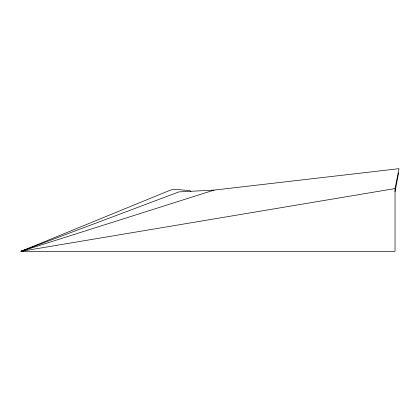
<?xml version="1.0" encoding="UTF-8"?>
<svg xmlns="http://www.w3.org/2000/svg" width="420" height="420" viewBox="0 0 420 420"><rect width="100%" height="100%" fill="white"/><g stroke="black" fill="none" stroke-linecap="round" stroke-linejoin="round"><path stroke-width="0.63" d="M395.036 191.662L398.632 172.856M395.036 188.564L399 168.672L213.964 190.108L178.925 191.888L21 251.328L395.036 251.328L395.036 188.564L21 251.328L168.504 190.901C175.082 187.556 182.548 190.948 189.53 190.271L190.953 191.504M23.588 250.919L21 251.328L213.964 190.108M21 251.328L26.618 249.58"/></g></svg>
